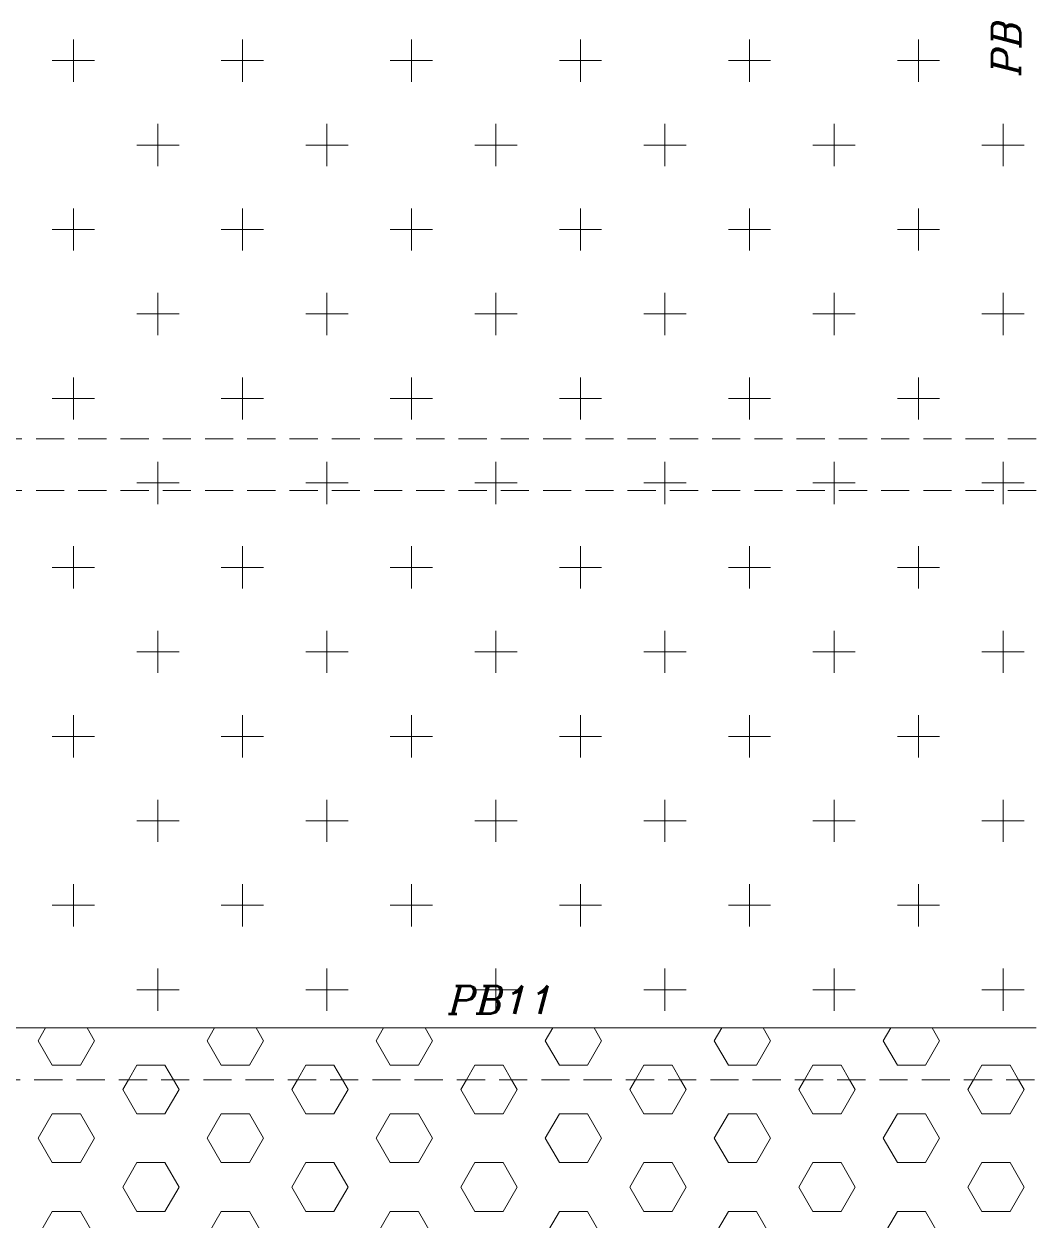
# Model space of a CAD drawing. Header units: millimetres. Extents: x 331487 to 517269, y 198509 to 399936.
# Drawn here: x 398409 to 402900, y 386696 to 392006 of the extents above; entities that cross this region are included whole.
import ezdxf

# ---------------------------------------------------------------- set-up
doc = ezdxf.new("R2010")
doc.units = ezdxf.units.MM
doc.header["$MEASUREMENT"] = 0
doc.linetypes.add('DASHED', pattern=[0.75, 0.5, -0.25])
doc.linetypes.add('DASHED2', pattern=[0.375, 0.25, -0.125])
doc.layers.add('9th_Sunk', color=251, linetype='DASHED', lineweight=5)
doc.layers.add('BEAM', color=1, linetype='Continuous', lineweight=5)
doc.styles.add('ITALICC', font='italicc', dxfattribs={"height": 0.3})

msp = doc.modelspace()

# ---------------------------------------------------------------- linework, layer by layer
at = {"layer": '9th_Sunk', "linetype": 'Continuous'}
for p, q in [((398472.3, 387492.1), (398505.2, 387549)), ((398722.3, 387492.1), (398689.4, 387549)), ((399222.3, 387492.1), (399255.2, 387549)), ((399472.3, 387492.1), (399439.4, 387549)), ((399972.3, 387492.1), (400005.2, 387549)), ((400222.3, 387492.1), (400189.4, 387549)), ((400722.3, 387492.1), (400755.2, 387549)), ((400972.3, 387492.1), (400939.4, 387549)), ((401472.3, 387492.1), (401505.2, 387549)), ((401722.3, 387492.1), (401689.4, 387549)), ((402222.3, 387492.1), (402255.2, 387549)), ((402472.3, 387492.1), (402439.4, 387549)), ((398534.8, 387383.9), (398472.3, 387492.1)), ((398659.8, 387383.9), (398722.3, 387492.1)), ((399284.8, 387383.9), (399222.3, 387492.1)), ((399409.8, 387383.9), (399472.3, 387492.1)), ((400034.8, 387383.9), (399972.3, 387492.1)), ((400159.8, 387383.9), (400222.3, 387492.1)), ((400784.8, 387383.9), (400722.3, 387492.1)), ((400909.8, 387383.9), (400972.3, 387492.1)), ((401534.8, 387383.9), (401472.3, 387492.1)), ((401659.8, 387383.9), (401722.3, 387492.1)), ((402284.8, 387383.9), (402222.3, 387492.1)), ((402409.8, 387383.9), (402472.3, 387492.1)), ((398534.8, 387383.9), (398659.8, 387383.9)), ((398872.4, 387319), (398909.8, 387383.9)), ((398909.8, 387383.9), (399034.8, 387383.9)), ((399072.2, 387319), (399034.8, 387383.9)), ((399284.8, 387383.9), (399409.8, 387383.9)), ((399622.4, 387319), (399659.8, 387383.9)), ((399659.8, 387383.9), (399784.8, 387383.9)), ((399822.2, 387319), (399784.8, 387383.9)), ((400034.8, 387383.9), (400159.8, 387383.9)), ((400372.4, 387319), (400409.8, 387383.9)), ((400409.8, 387383.9), (400534.8, 387383.9)), ((400572.2, 387319), (400534.8, 387383.9)), ((400784.8, 387383.9), (400909.8, 387383.9)), ((401122.4, 387319), (401159.8, 387383.9)), ((401159.8, 387383.9), (401284.8, 387383.9)), ((401322.2, 387319), (401284.8, 387383.9)), ((401534.8, 387383.9), (401659.8, 387383.9)), ((401872.4, 387319), (401909.8, 387383.9)), ((401909.8, 387383.9), (402034.8, 387383.9)), ((402072.2, 387319), (402034.8, 387383.9)), ((402284.8, 387383.9), (402409.8, 387383.9)), ((402622.4, 387319), (402659.8, 387383.9)), ((402659.8, 387383.9), (402784.8, 387383.9)), ((402822.2, 387319), (402784.8, 387383.9)), ((398847.3, 387275.6), (398872.4, 387319)), ((399097.3, 387275.6), (399072.2, 387319)), ((399597.3, 387275.6), (399622.4, 387319)), ((399847.3, 387275.6), (399822.2, 387319)), ((400347.3, 387275.6), (400372.4, 387319)), ((400597.3, 387275.6), (400572.2, 387319)), ((401097.3, 387275.6), (401122.4, 387319)), ((401347.3, 387275.6), (401322.2, 387319)), ((401847.3, 387275.6), (401872.4, 387319)), ((402097.3, 387275.6), (402072.2, 387319)), ((402597.3, 387275.6), (402622.4, 387319)), ((402847.3, 387275.6), (402822.2, 387319)), ((398909.8, 387167.4), (398847.3, 387275.6)), ((399034.8, 387167.4), (399097.3, 387275.6)), ((399659.8, 387167.4), (399597.3, 387275.6)), ((399784.8, 387167.4), (399847.3, 387275.6)), ((400409.8, 387167.4), (400347.3, 387275.6)), ((400534.8, 387167.4), (400597.3, 387275.6)), ((401159.8, 387167.4), (401097.3, 387275.6)), ((401284.8, 387167.4), (401347.3, 387275.6)), ((401909.8, 387167.4), (401847.3, 387275.6)), ((402034.8, 387167.4), (402097.3, 387275.6)), ((402659.8, 387167.4), (402597.3, 387275.6)), ((402784.8, 387167.4), (402847.3, 387275.6)), ((398472.3, 387059.1), (398534.8, 387167.4)), ((398534.8, 387167.4), (398659.8, 387167.4)), ((398722.3, 387059.1), (398659.8, 387167.4)), ((398909.8, 387167.4), (399034.8, 387167.4)), ((399222.3, 387059.1), (399284.8, 387167.4)), ((399284.8, 387167.4), (399409.8, 387167.4)), ((399472.3, 387059.1), (399409.8, 387167.4)), ((399659.8, 387167.4), (399784.8, 387167.4)), ((399972.3, 387059.1), (400034.8, 387167.4)), ((400034.8, 387167.4), (400159.8, 387167.4)), ((400222.3, 387059.1), (400159.8, 387167.4)), ((400409.8, 387167.4), (400534.8, 387167.4)), ((400722.3, 387059.1), (400784.8, 387167.4)), ((400784.8, 387167.4), (400909.8, 387167.4)), ((400972.3, 387059.1), (400909.8, 387167.4)), ((401159.8, 387167.4), (401284.8, 387167.4)), ((401472.3, 387059.1), (401534.8, 387167.4)), ((401534.8, 387167.4), (401659.8, 387167.4)), ((401722.3, 387059.1), (401659.8, 387167.4)), ((401909.8, 387167.4), (402034.8, 387167.4)), ((402222.3, 387059.1), (402284.8, 387167.4)), ((402284.8, 387167.4), (402409.8, 387167.4)), ((402472.3, 387059.1), (402409.8, 387167.4)), ((402659.8, 387167.4), (402784.8, 387167.4)), ((398534.8, 386950.8), (398472.3, 387059.1)), ((398659.8, 386950.8), (398722.3, 387059.1)), ((399284.8, 386950.8), (399222.3, 387059.1)), ((399409.8, 386950.8), (399472.3, 387059.1)), ((400034.8, 386950.8), (399972.3, 387059.1)), ((400159.8, 386950.8), (400222.3, 387059.1)), ((400784.8, 386950.8), (400722.3, 387059.1)), ((400909.8, 386950.8), (400972.3, 387059.1)), ((401534.8, 386950.8), (401472.3, 387059.1)), ((401659.8, 386950.8), (401722.3, 387059.1)), ((402284.8, 386950.8), (402222.3, 387059.1)), ((402409.8, 386950.8), (402472.3, 387059.1)), ((398534.8, 386950.8), (398659.8, 386950.8)), ((398847.3, 386842.6), (398909.8, 386950.8)), ((398909.8, 386950.8), (399034.8, 386950.8)), ((399097.3, 386842.6), (399034.8, 386950.8)), ((399284.8, 386950.8), (399409.8, 386950.8)), ((399597.3, 386842.6), (399659.8, 386950.8)), ((399659.8, 386950.8), (399784.8, 386950.8)), ((399847.3, 386842.6), (399784.8, 386950.8)), ((400034.8, 386950.8), (400159.8, 386950.8)), ((400347.3, 386842.6), (400409.8, 386950.8)), ((400409.8, 386950.8), (400534.8, 386950.8)), ((400597.3, 386842.6), (400534.8, 386950.8)), ((400784.8, 386950.8), (400909.8, 386950.8)), ((401097.3, 386842.6), (401159.8, 386950.8)), ((401159.8, 386950.8), (401284.8, 386950.8)), ((401347.3, 386842.6), (401284.8, 386950.8)), ((401534.8, 386950.8), (401659.8, 386950.8)), ((401847.3, 386842.6), (401909.8, 386950.8)), ((401909.8, 386950.8), (402034.8, 386950.8)), ((402097.3, 386842.6), (402034.8, 386950.8)), ((402284.8, 386950.8), (402409.8, 386950.8)), ((402597.3, 386842.6), (402659.8, 386950.8)), ((402659.8, 386950.8), (402784.8, 386950.8)), ((402847.3, 386842.6), (402784.8, 386950.8)), ((398909.8, 386734.3), (398847.3, 386842.6)), ((399034.8, 386734.3), (399097.3, 386842.6)), ((399659.8, 386734.3), (399597.3, 386842.6)), ((399784.8, 386734.3), (399847.3, 386842.6)), ((400409.8, 386734.3), (400347.3, 386842.6)), ((400534.8, 386734.3), (400597.3, 386842.6)), ((401159.8, 386734.3), (401097.3, 386842.6)), ((401284.8, 386734.3), (401347.3, 386842.6)), ((401909.8, 386734.3), (401847.3, 386842.6)), ((402034.8, 386734.3), (402097.3, 386842.6)), ((402659.8, 386734.3), (402597.3, 386842.6)), ((402784.8, 386734.3), (402847.3, 386842.6)), ((398472.3, 386626.1), (398534.8, 386734.3)), ((398534.8, 386734.3), (398659.8, 386734.3)), ((398722.3, 386626.1), (398659.8, 386734.3)), ((398909.8, 386734.3), (399034.8, 386734.3)), ((399222.3, 386626.1), (399284.8, 386734.3)), ((399284.8, 386734.3), (399409.8, 386734.3)), ((399472.3, 386626.1), (399409.8, 386734.3)), ((399659.8, 386734.3), (399784.8, 386734.3)), ((399972.3, 386626.1), (400034.8, 386734.3)), ((400034.8, 386734.3), (400159.8, 386734.3)), ((400222.3, 386626.1), (400159.8, 386734.3)), ((400409.8, 386734.3), (400534.8, 386734.3)), ((400722.3, 386626.1), (400784.8, 386734.3)), ((400784.8, 386734.3), (400909.8, 386734.3)), ((400972.3, 386626.1), (400909.8, 386734.3)), ((401159.8, 386734.3), (401284.8, 386734.3)), ((401472.3, 386626.1), (401534.8, 386734.3)), ((401534.8, 386734.3), (401659.8, 386734.3)), ((401722.3, 386626.1), (401659.8, 386734.3)), ((401909.8, 386734.3), (402034.8, 386734.3)), ((402222.3, 386626.1), (402284.8, 386734.3)), ((402284.8, 386734.3), (402409.8, 386734.3)), ((402472.3, 386626.1), (402409.8, 386734.3)), ((402659.8, 386734.3), (402784.8, 386734.3))]:
    msp.add_line(p, q, dxfattribs=at)
at = {"layer": 'BEAM', "color": 253, "linetype": 'Continuous', "ltscale": 750}
for p, q in [((398628.6, 391749.5), (398628.6, 391937)), ((399378.6, 391749.5), (399378.6, 391937)), ((400128.6, 391749.5), (400128.6, 391937)), ((400878.6, 391749.5), (400878.6, 391937)), ((401628.6, 391749.5), (401628.6, 391937)), ((402378.6, 391749.5), (402378.6, 391937)), ((398534.8, 391843.2), (398722.3, 391843.2)), ((399284.8, 391843.2), (399472.3, 391843.2)), ((400034.8, 391843.2), (400222.3, 391843.2)), ((400784.8, 391843.2), (400972.3, 391843.2)), ((401534.8, 391843.2), (401722.3, 391843.2)), ((402284.8, 391843.2), (402472.3, 391843.2)), ((399003.6, 391374.5), (399003.6, 391562)), ((399753.6, 391374.5), (399753.6, 391562)), ((400503.6, 391374.5), (400503.6, 391562)), ((401253.6, 391374.5), (401253.6, 391562)), ((402003.6, 391374.5), (402003.6, 391562)), ((402753.6, 391374.5), (402753.6, 391562)), ((398909.8, 391468.2), (399097.3, 391468.2)), ((399659.8, 391468.2), (399847.3, 391468.2)), ((400409.8, 391468.2), (400597.3, 391468.2)), ((401159.8, 391468.2), (401347.3, 391468.2)), ((401909.8, 391468.2), (402097.3, 391468.2)), ((402659.8, 391468.2), (402847.3, 391468.2)), ((398628.6, 390999.5), (398628.6, 391187)), ((399378.6, 390999.5), (399378.6, 391187)), ((400128.6, 390999.5), (400128.6, 391187)), ((400878.6, 390999.5), (400878.6, 391187)), ((401628.6, 390999.5), (401628.6, 391187)), ((402378.6, 390999.5), (402378.6, 391187)), ((398534.8, 391093.2), (398722.3, 391093.2)), ((399284.8, 391093.2), (399472.3, 391093.2)), ((400034.8, 391093.2), (400222.3, 391093.2)), ((400784.8, 391093.2), (400972.3, 391093.2)), ((401534.8, 391093.2), (401722.3, 391093.2)), ((402284.8, 391093.2), (402472.3, 391093.2)), ((399003.6, 390624.5), (399003.6, 390812)), ((399753.6, 390624.5), (399753.6, 390812)), ((400503.6, 390624.5), (400503.6, 390812)), ((401253.6, 390624.5), (401253.6, 390812)), ((402003.6, 390624.5), (402003.6, 390812)), ((402753.6, 390624.5), (402753.6, 390812)), ((398909.8, 390718.2), (399097.3, 390718.2)), ((399659.8, 390718.2), (399847.3, 390718.2)), ((400409.8, 390718.2), (400597.3, 390718.2)), ((401159.8, 390718.2), (401347.3, 390718.2)), ((401909.8, 390718.2), (402097.3, 390718.2)), ((402659.8, 390718.2), (402847.3, 390718.2)), ((398628.6, 390249.5), (398628.6, 390437)), ((399378.6, 390249.5), (399378.6, 390437)), ((400128.6, 390249.5), (400128.6, 390437)), ((400878.6, 390249.5), (400878.6, 390437)), ((401628.6, 390249.5), (401628.6, 390437)), ((402378.6, 390249.5), (402378.6, 390437)), ((398534.8, 390343.2), (398722.3, 390343.2)), ((399284.8, 390343.2), (399472.3, 390343.2)), ((400034.8, 390343.2), (400222.3, 390343.2)), ((400784.8, 390343.2), (400972.3, 390343.2)), ((401534.8, 390343.2), (401722.3, 390343.2)), ((402284.8, 390343.2), (402472.3, 390343.2)), ((399003.6, 389934), (399003.6, 390062)), ((399753.6, 389934), (399753.6, 390062)), ((400503.6, 389934), (400503.6, 390062)), ((401253.6, 389934), (401253.6, 390062)), ((402003.6, 389934), (402003.6, 390062)), ((402753.6, 389934), (402753.6, 390062)), ((398909.8, 389968.2), (399097.3, 389968.2)), ((399003.6, 389874.5), (399003.6, 389934)), ((399659.8, 389968.2), (399847.3, 389968.2)), ((399753.6, 389874.5), (399753.6, 389934)), ((400409.8, 389968.2), (400597.3, 389968.2)), ((400503.6, 389874.5), (400503.6, 389934)), ((401159.8, 389968.2), (401347.3, 389968.2)), ((401253.6, 389874.5), (401253.6, 389934)), ((401909.8, 389968.2), (402097.3, 389968.2)), ((402003.6, 389874.5), (402003.6, 389934)), ((402659.8, 389968.2), (402847.3, 389968.2)), ((402753.6, 389874.5), (402753.6, 389934)), ((398628.6, 389499.5), (398628.6, 389687)), ((399378.6, 389499.5), (399378.6, 389687)), ((400128.6, 389499.5), (400128.6, 389687)), ((400878.6, 389499.5), (400878.6, 389687)), ((401628.6, 389499.5), (401628.6, 389687)), ((402378.6, 389499.5), (402378.6, 389687)), ((398534.8, 389593.2), (398722.3, 389593.2)), ((399284.8, 389593.2), (399472.3, 389593.2)), ((400034.8, 389593.2), (400222.3, 389593.2)), ((400784.8, 389593.2), (400972.3, 389593.2)), ((401534.8, 389593.2), (401722.3, 389593.2)), ((402284.8, 389593.2), (402472.3, 389593.2)), ((399003.6, 389124.5), (399003.6, 389312)), ((399753.6, 389124.5), (399753.6, 389312)), ((400503.6, 389124.5), (400503.6, 389312)), ((401253.6, 389124.5), (401253.6, 389312)), ((402003.6, 389124.5), (402003.6, 389312)), ((402753.6, 389124.5), (402753.6, 389312)), ((398909.8, 389218.2), (399097.3, 389218.2)), ((399659.8, 389218.2), (399847.3, 389218.2)), ((400409.8, 389218.2), (400597.3, 389218.2)), ((401159.8, 389218.2), (401347.3, 389218.2)), ((401909.8, 389218.2), (402097.3, 389218.2)), ((402659.8, 389218.2), (402847.3, 389218.2)), ((398628.6, 388749.5), (398628.6, 388937)), ((399378.6, 388749.5), (399378.6, 388937)), ((400128.6, 388749.5), (400128.6, 388937)), ((400878.6, 388749.5), (400878.6, 388937)), ((401628.6, 388749.5), (401628.6, 388937)), ((402378.6, 388749.5), (402378.6, 388937)), ((398534.8, 388843.2), (398722.3, 388843.2)), ((399284.8, 388843.2), (399472.3, 388843.2)), ((400034.8, 388843.2), (400222.3, 388843.2)), ((400784.8, 388843.2), (400972.3, 388843.2)), ((401534.8, 388843.2), (401722.3, 388843.2)), ((402284.8, 388843.2), (402472.3, 388843.2)), ((399003.6, 388374.5), (399003.6, 388562)), ((399753.6, 388374.5), (399753.6, 388562)), ((400503.6, 388374.5), (400503.6, 388562)), ((401253.6, 388374.5), (401253.6, 388562)), ((402003.6, 388374.5), (402003.6, 388562)), ((402753.6, 388374.5), (402753.6, 388562)), ((398909.8, 388468.2), (399097.3, 388468.2)), ((399659.8, 388468.2), (399847.3, 388468.2)), ((400409.8, 388468.2), (400597.3, 388468.2)), ((401159.8, 388468.2), (401347.3, 388468.2)), ((401909.8, 388468.2), (402097.3, 388468.2)), ((402659.8, 388468.2), (402847.3, 388468.2)), ((398628.6, 387999.5), (398628.6, 388187)), ((399378.6, 387999.5), (399378.6, 388187)), ((400128.6, 387999.5), (400128.6, 388187)), ((400878.6, 387999.5), (400878.6, 388187)), ((401628.6, 387999.5), (401628.6, 388187)), ((402378.6, 387999.5), (402378.6, 388187)), ((398534.8, 388093.2), (398722.3, 388093.2)), ((399284.8, 388093.2), (399472.3, 388093.2)), ((400034.8, 388093.2), (400222.3, 388093.2)), ((400784.8, 388093.2), (400972.3, 388093.2)), ((401534.8, 388093.2), (401722.3, 388093.2)), ((402284.8, 388093.2), (402472.3, 388093.2)), ((399003.6, 387624.5), (399003.6, 387812)), ((399753.6, 387624.5), (399753.6, 387812)), ((400503.6, 387624.5), (400503.6, 387812)), ((401253.6, 387624.5), (401253.6, 387812)), ((402003.6, 387624.5), (402003.6, 387812)), ((402753.6, 387624.5), (402753.6, 387812)), ((398909.8, 387718.2), (399097.3, 387718.2)), ((399659.8, 387718.2), (399847.3, 387718.2)), ((400409.8, 387718.2), (400597.3, 387718.2)), ((401159.8, 387718.2), (401347.3, 387718.2)), ((401909.8, 387718.2), (402097.3, 387718.2)), ((402659.8, 387718.2), (402847.3, 387718.2))]:
    msp.add_line(p, q, dxfattribs=at)
at = {"layer": 'BEAM', "linetype": 'DASHED2', "ltscale": 500}
for p, q in [((402900.1, 390164), (395420.1, 390164)), ((402900.1, 389934), (395420.1, 389934)), ((398080.1, 387319), (402900.1, 387319))]:
    msp.add_line(p, q, dxfattribs=at)
at = {"layer": 'BEAM'}
msp.add_line((398080.1, 387549), (402900.1, 387549), dxfattribs=at)

# ---------------------------------------------------------------- texts
at = {"color": 3, "linetype": 'Continuous', "style": 'ITALICC'}
msp.add_attdef('PB14', (402830.1, 391778.3), '', height=125, rotation=90, dxfattribs=at)
msp.add_attdef('PB11', (400292.9, 387611.2), '', height=125, dxfattribs=at)

doc.saveas('drawing.dxf')
